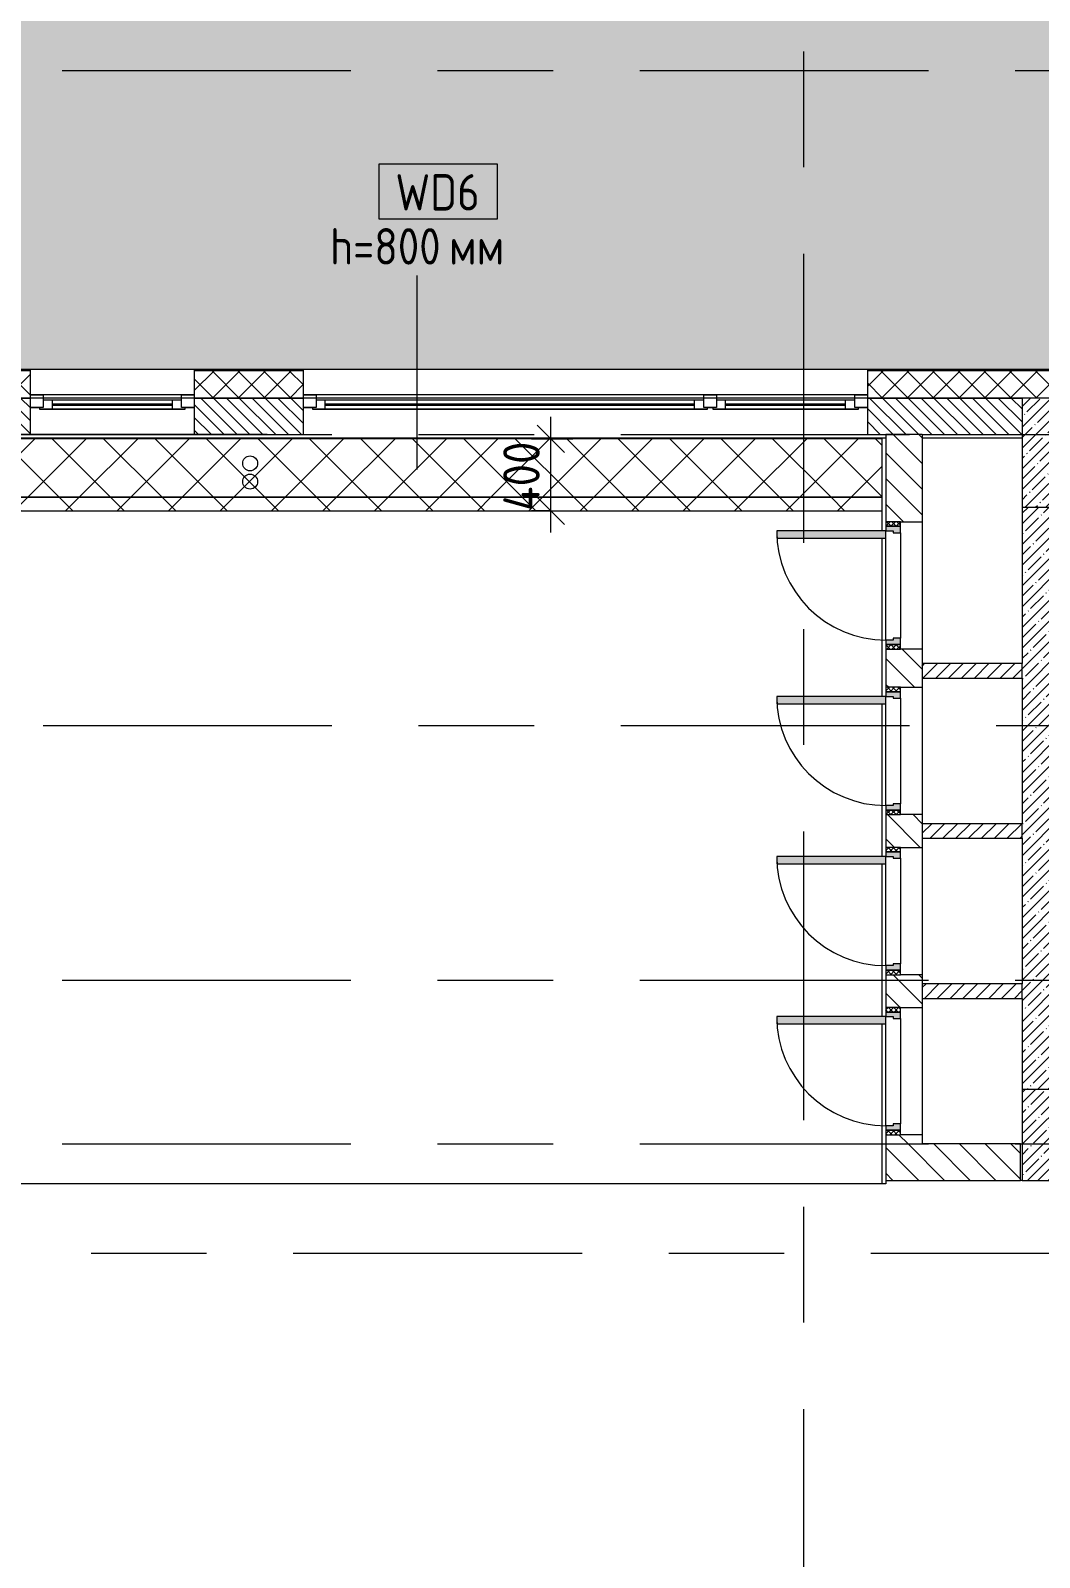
# Model space of a CAD drawing. Header units: millimetres. Extents: x 2623 to 211276, y -8553 to 29000.
# Drawn here: x 31578 to 37124, y 8827 to 17220 of the extents above; entities that cross this region are included whole.
import ezdxf

# ---------------------------------------------------------------- set-up
doc = ezdxf.new("R2010")
doc.units = ezdxf.units.MM
doc.linetypes.add('Осевая', pattern=[3175, 635, -476.25, 1587.5, -476.25])
for name, color, linetype, lineweight in [('A-ANNO-DIMS', 7, 'Continuous', 9), ('A-ANNO-DIMS-100', 7, 'Continuous', 9), ('A-DETL', 7, 'Continuous', 9), ('A-GLAZ', 7, 'Continuous', 9), ('A-WALL', 7, 'Continuous', 9), ('A-WALL-1', 7, 'Continuous', 13), ('A-WALL-IDEN', 7, 'Continuous', 9), ('I-WALL', 7, 'Continuous', 9), ('S-COLS', 7, 'Continuous', 9), ('Оси-2', 7, 'Осевая', 9)]:
    doc.layers.add(name, color=color, linetype=linetype, lineweight=lineweight)
for name, color, linetype, lineweight, true_color in [('A-DETL-GENF-4', 7, 'Continuous', 9, 0xd4d4d4), ('A-DOOR-1', 7, 'Continuous', 9, 0xaaaaaa), ('A-DOOR-2', 7, 'Continuous', 9, 0xe2e2e2), ('A-DOOR-FRAM-1', 7, 'Continuous', 9, 0xe2e2e2), ('A-DOOR-FRAM-2', 7, 'Continuous', 9, 0xaaaaaa), ('A-FLOR-1', 7, 'Continuous', 9, 0xaaaaaa), ('A-WALL-2', 7, 'Continuous', 9, 0xff80c0)]:
    doc.layers.add(name, color=color, linetype=linetype, lineweight=lineweight, true_color=true_color)
doc.styles.add('GOST Common_6', font='GOST_Common.ttf', dxfattribs={"width": 0.9, "height": 200})
doc.styles.add('ISOCPEUR', font='isocpeur.ttf', dxfattribs={"width": 0.9, "height": 250})
doc.styles.add('ISOCPEUR_1', font='isocpeur.ttf', dxfattribs={"width": 0.9, "height": 200})
doc.dimstyles.new('ISO-2_0_0_9К_Средний_округл2_1', dxfattribs={"dimscale": 304.8, "dimtxt": 199.196235, "dimasz": 0.492126, "dimexe": 0.393701, "dimexo": 0, "dimgap": 0, "dimtad": 1, "dimdec": 0, "dimrnd": 10, "dimzin": 0, "dimdsep": 46, "dimtxsty": 'ISOCPEUR_1', "dimblk1": 'OBLIQUE', "dimblk2": 'OBLIQUE', "dimsah": 1, "dimcen": 0.09, "dimdle": 0.393701, "dimazin": 0, "dimtfac": 1, "dimtdec": 4, "dimtix": 1, "dimtmove": 0, "dimatfit": 3, "dimfxl": 1, "dimtvp": 1, "dimtolj": 1, "dimtzin": 0, "dimarcsym": 2})
doc.dimstyles.new('ISO-2_5_0_9К_БОЛЬШОЙ', dxfattribs={"dimscale": 304.8, "dimtxt": 248.995294, "dimasz": 0.492126, "dimexe": 0.393701, "dimexo": 0.984252, "dimgap": 0, "dimtad": 1, "dimdec": 0, "dimrnd": 10, "dimzin": 0, "dimdsep": 46, "dimtxsty": 'ISOCPEUR', "dimblk1": 'OBLIQUE', "dimblk2": 'OBLIQUE', "dimsah": 1, "dimcen": 0.09, "dimdle": 0.393701, "dimazin": 0, "dimtfac": 1, "dimtdec": 4, "dimtix": 1, "dimtmove": 0, "dimatfit": 3, "dimfxl": 1, "dimtvp": 1, "dimtolj": 1, "dimtzin": 0, "dimarcsym": 2})
pattern_1 = [(135, (23318.38, 0), (-70.7107, -70.7107), [])]
pattern_2 = [(45, (23318.383, 0), (-35.35534, 35.35534), [])]
pattern_3 = [(45, (27406.78, 11912.37), (-141.4214, 141.4214), []), (135, (27406.78, 11912.37), (-141.4214, -141.4214), [])]

# ---------------------------------------------------------------- blocks, each defined once
blk = doc.blocks.new('BSC_Колонна _Прямоугольная - 600х600-V3-План монтажа стен и перегородок 3 этажа в осях 1-12')
at = {"layer": 'S-COLS'}
h = blk.add_hatch(dxfattribs=at)
h.set_pattern_fill('FP_7', color=256, style=0, pattern_type=2)
h.set_pattern_definition([(45, (-14010, -14900), (-57.02463, 57.02463), []), (45, (-13952.975, -14900), (-57.02463, 57.02463), [100.806, -20.161, 3.353, -16.808])])
h.paths.add_polyline_path([(-300, -300), (300, -300), (300, 300), (-300, 300), (-300, 111.5)])
for p, q in [((300, 300), (-300, 300)), ((-300, 300), (-300, -300)), ((300, -300), (300, 300)), ((-300, -300), (300, -300))]:
    blk.add_line(p, q, dxfattribs=at)
blk = doc.blocks.new('120_Окно_СКБ_2Ст - 120_Окно_СКБ_2Ст 3100х2500 _мал_створка слева_ 2-22446355-План монтажа стен и перегородок 3 этажа в осях 1-12')
at = {"layer": 'A-GLAZ'}
for p, q in [((-1550, -127), (-1550, -57)), ((-1550, -57), (-1480, -57)), ((1550, -57), (-1550, -57)), ((-1480, -57), (-1480, -127)), ((650, -127), (650, -57)), ((650, -57), (720, -57)), ((720, -57), (720, -127)), ((1480, -127), (1480, -57)), ((1480, -57), (1550, -57)), ((1550, -57), (1550, -127)), ((-1480, -127), (-1550, -127)), ((-1550, -127), (-1500, -127)), ((-1480, -127), (-1500, -127)), ((-1500, -127), (-1500, -137)), ((-1500, -137), (670, -137)), ((670, -137), (-1500, -137)), ((650, -87), (-1480, -87)), ((-1480, -87), (-1480, -127)), ((-1430, -137), (-1430, -87)), ((-1430, -107), (600, -107)), ((600, -117), (-1430, -117)), ((600, -137), (600, -87)), ((650, -127), (650, -87)), ((720, -127), (650, -127)), ((670, -127), (650, -127)), ((670, -127), (700, -127)), ((670, -137), (670, -127)), ((720, -127), (700, -127)), ((700, -127), (700, -137)), ((700, -137), (1500, -137)), ((1500, -137), (700, -137)), ((1480, -87), (720, -87)), ((720, -87), (720, -127)), ((770, -137), (770, -87)), ((770, -107), (1430, -107)), ((1430, -117), (770, -117)), ((1430, -137), (1430, -87)), ((1480, -127), (1480, -87)), ((1550, -127), (1480, -127)), ((1500, -127), (1480, -127)), ((1500, -127), (1550, -127)), ((1500, -137), (1500, -127))]:
    blk.add_line(p, q, dxfattribs=at)
blk = doc.blocks.new('BSC_Колонна _Прямоугольная - 500х500-V16-План монтажа стен и перегородок 3 этажа в осях 1-12')
at = {"layer": 'S-COLS'}
h = blk.add_hatch(dxfattribs=at)
h.set_pattern_fill('FP_26', color=256, style=0, pattern_type=2)
h.set_pattern_definition([(45, (-13960, -11150), (-57.02463, 57.02463), []), (45, (-13902.975, -11150), (-57.02463, 57.02463), [100.806, -20.161, 3.353, -16.808])])
h.paths.add_polyline_path([(-250, -250), (250, -250), (250, 250), (-250, 250)])
for p, q in [((250, 250), (-250, 250)), ((-250, 250), (-250, -250)), ((250, -250), (250, 250)), ((-250, -250), (250, -250))]:
    blk.add_line(p, q, dxfattribs=at)
blk = doc.blocks.new('110_Дверь_СКБ_1Ст - д-18 700x2100h_Технический шкаф ЭОМ и СС-23257539-План монтажа стен и перегородок 3 этажа в осях 1-12')
at = {"layer": 'A-DOOR-1'}
h = blk.add_hatch(dxfattribs=at)
h.set_pattern_fill('FP_31', color=256, style=0, pattern_type=2)
h.set_pattern_definition([(135, (1951.41, 164.685), (-14.14214, -14.14214), []), (225, (1951.41, 164.685), (14.14214, -14.14214), [])])
h.paths.add_polyline_path([(337.5, 20), (362.5, 20), (362.5, 100), (337.5, 100)])
at = {"layer": 'A-DOOR-2'}
h = blk.add_hatch(color=256, dxfattribs=at)
h.paths.add_polyline_path([(-312.5, 100), (-312.5, 20), (-277.5, 20), (-277.5, 60), (-287.5, 60), (-287.5, 100)])
h.paths.add_polyline_path([(302.5, 20), (337.5, 20), (337.5, 100), (312.5, 100), (312.5, 60), (302.5, 60)])
at = {"layer": 'A-DOOR-FRAM-1'}
blk.add_hatch(color=256, dxfattribs=at).paths.add_polyline_path([(272.5, 135.2), (272.5, 100), (312.5, 100), (312.5, 700), (272.5, 700)])
at = {"layer": 'A-DOOR-FRAM-2'}
h = blk.add_hatch(dxfattribs=at)
h.set_pattern_fill('FP_32', color=256, style=0, pattern_type=2)
h.set_pattern_definition([(45, (-171.384, 164.685), (-14.1421, 14.1421), []), (135, (-171.384, 164.685), (-14.1421, -14.1421), [])])
h.paths.add_polyline_path([(-337.5, 20), (-312.5, 20), (-312.5, 100), (-337.5, 100)])
at = {"layer": 'A-DOOR-1'}
for p, q in [((312.5, 700), (272.5, 700)), ((272.5, 700), (272.5, 100)), ((312.5, 100), (312.5, 700)), ((272.5, 100), (312.5, 100))]:
    blk.add_line(p, q, dxfattribs=at)
blk.add_arc((312.5, 100), 600, 90, 180, dxfattribs=at)
at = {"layer": 'A-DOOR-FRAM-2'}
for p, q in [((-312.5, 100), (-337.5, 100)), ((-337.5, 100), (-337.5, 20)), ((-287.5, 100), (-312.5, 100)), ((-312.5, 100), (-312.5, 20)), ((-312.5, 20), (-312.5, 100)), ((-287.5, 60), (-287.5, 100)), ((-287.5, 100), (272.5, 100)), ((312.5, 100), (312.5, 60)), ((337.5, 100), (312.5, 100)), ((337.5, 20), (337.5, 100)), ((362.5, 100), (337.5, 100)), ((337.5, 100), (337.5, 20)), ((362.5, 20), (362.5, 100)), ((-337.5, 20), (-312.5, 20)), ((-312.5, 20), (-277.5, 20)), ((-277.5, 60), (-287.5, 60)), ((-277.5, 20), (-277.5, 60)), ((302.5, 20), (-277.5, 20)), ((312.5, 60), (302.5, 60)), ((302.5, 60), (302.5, 20)), ((302.5, 20), (337.5, 20)), ((337.5, 20), (362.5, 20))]:
    blk.add_line(p, q, dxfattribs=at)
blk = doc.blocks.new('120_Окно_СКБ_1Ст - 120_Окно_СКБ_1Ст 900х2500_h_-20664874-План монтажа стен и перегородок 3 этажа в осях 1-12')
at = {"layer": 'A-GLAZ'}
for p, q in [((-450, -127), (-450, -57)), ((-450, -57), (-380, -57)), ((450, -57), (-450, -57)), ((-380, -57), (-380, -127)), ((380, -127), (380, -57)), ((380, -57), (450, -57)), ((450, -57), (450, -127)), ((-380, -127), (-450, -127)), ((-450, -127), (-400, -127)), ((-380, -127), (-400, -127)), ((-400, -127), (-400, -137)), ((-400, -137), (400, -137)), ((400, -137), (-400, -137)), ((380, -87), (-380, -87)), ((-380, -87), (-380, -127)), ((-330, -137), (-330, -87)), ((-330, -107), (330, -107)), ((330, -117), (-330, -117)), ((330, -137), (330, -87)), ((380, -127), (380, -87)), ((450, -127), (380, -127)), ((400, -127), (380, -127)), ((400, -127), (450, -127)), ((400, -137), (400, -127))]:
    blk.add_line(p, q, dxfattribs=at)
blk = doc.blocks.new('Зашивка приборов отопления34 - Зашивка приборов отопления-33324488-План монтажа стен и перегородок 3 этажа в осях 1-12')
at = {"layer": 'A-WALL-2'}
h = blk.add_hatch(dxfattribs=at)
h.set_pattern_fill('FP_41', color=256, style=0, pattern_type=2)
h.set_pattern_definition(pattern_3)
h.paths.add_polyline_path([(40348, 26567.4), (40348, 26888.4), (34187.8, 26888.4), (34187.8, 26567.4), (40332.9, 26567.4)])
h = blk.add_hatch(dxfattribs=at)
h.set_pattern_fill('FP_41', color=256, style=0, pattern_type=2)
h.set_pattern_definition(pattern_3)
h.paths.add_polyline_path([(40348, 26492.4), (40348, 26567.4), (34187.8, 26567.4), (34187.8, 26492.4), (40332.9, 26492.4)])
for p, q in [((34187.8, 26888.4), (34187.8, 26567.4)), ((40348, 26888.4), (34187.8, 26888.4)), ((40348, 26567.4), (40348, 26888.4)), ((34187.8, 26567.4), (40348, 26567.4)), ((40348, 26567.4), (34187.8, 26567.4)), ((34187.8, 26567.4), (34187.8, 26492.4)), ((40348, 26492.4), (40348, 26567.4)), ((34187.8, 26492.4), (40348, 26492.4))]:
    blk.add_line(p, q, dxfattribs=at)
blk = doc.blocks.new('DIMBLOCK5-План монтажа стен и перегородок 3 этажа в осях 1-12')
at = {"layer": 'A-ANNO-DIMS-100', "lineweight": 20}
for p, q in [((20081.4, 17000), (20006.4, 17075)), ((20081.4, 17000), (20156.4, 16925)), ((20081.4, 15000), (20006.4, 15075)), ((20081.4, 15000), (20156.4, 14925))]:
    blk.add_line(p, q, dxfattribs=at)
at = {"layer": 'A-ANNO-DIMS-100'}
for p, q in [((19887.4, 17000), (20201.4, 17000)), ((20081.4, 17000), (19887.4, 17000)), ((20081.4, 17000), (20081.4, 15000)), ((32879, 15000), (19961.4, 15000)), ((20081.4, 15000), (32879, 15000))]:
    blk.add_line(p, q, dxfattribs=at)
at = {"layer": 'A-ANNO-DIMS-100', "color": 0, "insert": (19754.7, 15684), "char_height": 250, "width": 758.478, "attachment_point": 1, "rotation": 90, "line_spacing_factor": 1.149209, "style": 'ISOCPEUR'}
blk.add_mtext('2000', dxfattribs=at)
blk = doc.blocks.new('_Oblique')
at = {"color": 0, "linetype": 'ByBlock', "lineweight": -2}
blk.add_line((-0.5, -0.5), (0.5, 0.5), dxfattribs=at)
blk = doc.blocks.new('DIMBLOCK6-План монтажа стен и перегородок 3 этажа в осях 1-12')
at = {"layer": 'A-ANNO-DIMS-100', "lineweight": 20}
for p, q in [((20081.4, 15000), (20006.4, 15075)), ((20081.4, 15000), (20156.4, 14925)), ((20081.4, 13400), (20006.4, 13475)), ((20081.4, 13400), (20156.4, 13325))]:
    blk.add_line(p, q, dxfattribs=at)
at = {"layer": 'A-ANNO-DIMS-100'}
for p, q in [((32879, 15000), (19961.4, 15000)), ((20081.4, 15000), (20081.4, 13400)), ((20081.4, 15000), (32879, 15000)), ((19887.4, 13400), (20201.4, 13400)), ((20081.4, 13400), (19887.4, 13400))]:
    blk.add_line(p, q, dxfattribs=at)
at = {"layer": 'A-ANNO-DIMS-100', "color": 0, "insert": (19754.7, 13905.5), "char_height": 250, "width": 706.764, "attachment_point": 1, "rotation": 90, "line_spacing_factor": 1.149209, "style": 'ISOCPEUR'}
blk.add_mtext('1600', dxfattribs=at)
blk = doc.blocks.new('М_стена2 - Типоразмер-30678229-План монтажа стен и перегородок 3 этажа в осях 1-12')
at = {"layer": 'A-WALL-IDEN'}
for p, q in [((3.258, 1.523), (-3.273, 1.523)), ((-3.273, 1.523), (-3.273, -1.477)), ((3.258, -1.477), (3.258, 1.523)), ((-3.273, -1.477), (3.258, -1.477))]:
    blk.add_line(p, q, dxfattribs=at)
blk = doc.blocks.new('DIMBLOCK28-План монтажа стен и перегородок 3 этажа в осях 1-12')
at = {"layer": 'A-ANNO-DIMS-100', "lineweight": 20}
for p, q in [((34438.2, 14976), (34363.2, 15051)), ((34438.2, 14976), (34513.2, 14901)), ((34438.2, 14580), (34363.2, 14655)), ((34438.2, 14580), (34513.2, 14505))]:
    blk.add_line(p, q, dxfattribs=at)
at = {"layer": 'A-ANNO-DIMS-100'}
for p, q in [((34438.2, 14460), (34438.2, 15096)), ((34332.1, 14976), (34558.2, 14976)), ((34438.2, 14976), (34332.1, 14976)), ((34332.1, 14580), (34558.2, 14580)), ((34438.2, 14580), (34332.1, 14580))]:
    blk.add_line(p, q, dxfattribs=at)
at = {"layer": 'A-ANNO-DIMS-100', "color": 0, "insert": (34176.9, 14578.8), "char_height": 200, "width": 478.071, "attachment_point": 1, "rotation": 90, "line_spacing_factor": 1.149209, "style": 'ISOCPEUR_1'}
blk.add_mtext('400', dxfattribs=at)

msp = doc.modelspace()

# ---------------------------------------------------------------- hatches: boundary and pattern name
at = {"layer": 'A-DETL-GENF-4'}
msp.add_hatch(color=256, dxfattribs=at).paths.add_polyline_path([(23050.4, 14774.9), (23050.4, 15358), (61606, 15358), (61606, 23799.7), (61926.2, 23799.7), (61926.2, 23888.3), (57246.5, 23888.3), (57246.5, 27398.1), (20909.3, 27398.1), (20909.3, 14774.9), (22922.1, 14774.9)])
at = {"layer": 'A-WALL'}
h = msp.add_hatch(dxfattribs=at)
h.set_pattern_fill('FP_12', color=256, style=0, pattern_type=2)
h.set_pattern_definition([(45, (23318.38, 0), (-70.71068, 70.71068), []), (135, (23318.38, 0), (-70.71068, -70.71068), [])])
h.paths.add_polyline_path([(61605.2, 15200), (61606, 15200), (61605.2, 15350), (61128.4, 15350), (61128.4, 15200), (61284.1, 15200)])
h.paths.add_polyline_path([(58073.9, 15200), (58728.4, 15200), (58728.4, 15350), (57978.4, 15350), (57978.4, 15200)])
h.paths.add_polyline_path([(55428.4, 15200), (55428.4, 15350), (53335.4, 15349), (53335.4, 15288), (53332.4, 15285), (52558.4, 15285), (52555.4, 15288), (52554.6, 15350), (48928.6, 15349), (48928.6, 15288), (48924.8, 15285), (47751.6, 15285), (47748.6, 15288), (47747.9, 15350), (43108.4, 15349), (43108.4, 15288), (43105.4, 15285), (42331.4, 15285), (42328.4, 15288), (42327.6, 15350), (38101.4, 15349), (38100.3, 15285.7), (38098.4, 15285), (37922, 15286.1), (37921.4, 15288), (37920.6, 15350), (36178.4, 15350), (36178.4, 15200), (54221.7, 15200)])
h.paths.add_polyline_path([(33078.4, 15200), (33078.4, 15350), (32478.4, 15350), (32478.4, 15200), (33034.3, 15200)])
h.paths.add_polyline_path([(31578.4, 15200), (31578.4, 15350), (30978.4, 15350), (30978.4, 15200), (31108.1, 15200)])
h.paths.add_polyline_path([(29824.1, 15200), (30078.4, 15200), (30078.4, 15350), (23358.4, 15350), (23358.4, 15293), (23208.4, 15293), (23208.4, 15200), (29478.4, 15200)])
h.paths.add_polyline_path([(57078.4, 15200), (57078.4, 15350), (56928.4, 15350), (56928.4, 15200)])
h.paths.add_polyline_path([(56468.8, 15200), (56558.4, 15200), (56558.4, 15350), (56328.4, 15350), (56328.4, 15200)])
h = msp.add_hatch(dxfattribs=at)
h.set_pattern_fill('FP_10', color=256, style=0, pattern_type=2)
h.set_pattern_definition([(135, (23318.383, 0), (-35.35534, -35.35534), [])])
h.paths.add_polyline_path([(32478.4, 15000), (33078.4, 15000), (33078.4, 15200), (32478.4, 15200), (32478.4, 15011.5)])
h.paths.add_polyline_path([(31108.1, 15000), (31578.4, 15000), (31578.4, 15200), (30978.4, 15200), (30978.4, 15000)])
h.paths.add_polyline_path([(36244.5, 15000), (37028.4, 15000), (37028.4, 15200), (36178.4, 15200), (36178.4, 15000)])
h.paths.add_polyline_path([(27978.4, 15000), (29478.4, 15000), (29478.4, 15200), (27978.4, 15200)])
at = {"layer": 'I-WALL'}
h = msp.add_hatch(dxfattribs=at)
h.set_pattern_fill('FP_11', color=256, style=0, pattern_type=2)
h.set_pattern_definition(pattern_1)
h.paths.add_polyline_path([(36279.6, 11100), (36479.6, 11100), (36479.6, 11150), (36279.6, 11150)])
h.paths.add_polyline_path([(36479.6, 11850), (36479.6, 12030), (36279.6, 12030), (36279.6, 11850), (36359.6, 11850)])
h.paths.add_polyline_path([(36359.6, 12730), (36479.6, 12730), (36479.6, 12910), (36279.6, 12910), (36279.6, 12730)])
h.paths.add_polyline_path([(36479.6, 13610), (36479.6, 13819.9), (36279.6, 13819.9), (36279.6, 13610), (36359.6, 13610)])
h.paths.add_polyline_path([(36359.6, 14519.9), (36479.6, 14519.9), (36479.6, 15000), (36279.6, 15000), (36279.6, 14519.9)])
h = msp.add_hatch(dxfattribs=at)
h.set_pattern_fill('FP_13', color=256, style=0, pattern_type=2)
h.set_pattern_definition([(45, (23318.38, 0), (-57.02463, 57.02463), []), (45, (23375.41, 0), (-57.02463, 57.02463), [100.806, -20.161, 3.353, -16.808])])
h.paths.add_polyline_path([(37029.4, 11400), (37249.4, 11400), (37249.4, 14600), (37029.4, 14600), (37029.4, 11900)])
h = msp.add_hatch(dxfattribs=at)
h.set_pattern_fill('FP_25', color=256, style=0, pattern_type=2)
h.set_pattern_definition(pattern_2)
h.paths.add_polyline_path([(37029.4, 13660), (37029.4, 13740), (36479.6, 13740), (36479.6, 13660)])
h = msp.add_hatch(dxfattribs=at)
h.set_pattern_fill('FP_25', color=256, style=0, pattern_type=2)
h.set_pattern_definition(pattern_2)
h.paths.add_polyline_path([(37029.4, 12780), (37029.4, 12860), (36479.6, 12860), (36479.6, 12780)])
h = msp.add_hatch(dxfattribs=at)
h.set_pattern_fill('FP_25', color=256, style=0, pattern_type=2)
h.set_pattern_definition(pattern_2)
h.paths.add_polyline_path([(37029.4, 11900), (37029.4, 11980), (36479.6, 11980), (36479.6, 11900)])
h = msp.add_hatch(dxfattribs=at)
h.set_pattern_fill('FP_11', color=256, style=0, pattern_type=2)
h.set_pattern_definition(pattern_1)
h.paths.add_polyline_path([(37019.4, 10900), (37019.4, 11100), (36279.6, 11100), (36279.6, 10900)])

# ---------------------------------------------------------------- linework, layer by layer
at = {"layer": 'A-DETL'}
msp.add_line((23050.4, 15358), (61605.2, 15358), dxfattribs=at)
for centre in [(32785.4, 14840.7), (32785.4, 14740.7)]:
    msp.add_circle(centre, 41, dxfattribs=at)
at = {"layer": 'A-FLOR-1'}
for p, q in [((36259.6, 14976), (36259.6, 14980)), ((36259.6, 14469.9), (36259.6, 14580)), ((36259.6, 13560), (36259.6, 14429.9)), ((36259.6, 12680), (36259.6, 13520)), ((36259.6, 11800), (36259.6, 12640)), ((36259.6, 10880), (36259.6, 11760)), ((36279.6, 10880), (23654.4, 10880)), ((36279.6, 10900), (36279.6, 10880)), ((37028.4, 10900), (37019.4, 10900))]:
    msp.add_line(p, q, dxfattribs=at)
at = {"layer": 'A-WALL'}
for p, q in [((31578.4, 15000), (31578.4, 15358)), ((32478.4, 15358), (32478.4, 15000)), ((33078.4, 15000), (33078.4, 15358)), ((36178.4, 15358), (36178.4, 15000)), ((32478.4, 15200), (31578.4, 15200)), ((36178.4, 15200), (33078.4, 15200)), ((30978.4, 15000), (31578.4, 15000)), ((32478.4, 15000), (33078.4, 15000)), ((36178.4, 15000), (36279.6, 15000)), ((36479.6, 15000), (37028.4, 15000))]:
    msp.add_line(p, q, dxfattribs=at)
at = {"layer": 'A-WALL-1'}
for p, q in [((31578.4, 15353), (30978.4, 15353)), ((31578.4, 15350), (30978.4, 15350)), ((33078.4, 15353), (32478.4, 15353)), ((33078.4, 15350), (32478.4, 15350)), ((37920.4, 15353), (36178.4, 15353)), ((37921.3, 15350), (36178.4, 15350)), ((31578.4, 15200), (30978.4, 15200)), ((30978.4, 15200), (31578.4, 15200)), ((33078.4, 15200), (32478.4, 15200)), ((32478.4, 15200), (33078.4, 15200)), ((37028.4, 15200), (36178.4, 15200)), ((36178.4, 15200), (37028.4, 15200)), ((36479.6, 15000), (36279.6, 15000)), ((36479.6, 13740), (36479.6, 13660)), ((37029.4, 13660), (37029.4, 13740)), ((36479.6, 12860), (36479.6, 12780)), ((37029.4, 12780), (37029.4, 12860)), ((36479.6, 11980), (36479.6, 11900)), ((37029.4, 11900), (37029.4, 11980))]:
    msp.add_line(p, q, dxfattribs=at)
at = {"layer": 'A-WALL-IDEN'}
msp.add_line((33703.5, 14806.9), (33703.5, 15874.1), dxfattribs=at)
at = {"layer": 'I-WALL'}
for p, q in [((36279.6, 14980), (30078.4, 14980)), ((36279.6, 15000), (36279.6, 14519.9)), ((36479.6, 15000), (36479.6, 13740)), ((37028.4, 14980), (36479.6, 14980)), ((36359.6, 14519.9), (36479.6, 14519.9)), ((37029.4, 14600), (37029.4, 13740)), ((36279.6, 13819.9), (36279.6, 13610)), ((36479.6, 13819.9), (36359.6, 13819.9)), ((37029.4, 13740), (36479.6, 13740)), ((36359.6, 13610), (36479.6, 13610)), ((36479.6, 13660), (36479.6, 12860)), ((36479.6, 13660), (37029.4, 13660)), ((37029.4, 13660), (37029.4, 12860)), ((36279.6, 12910), (36279.6, 12730)), ((36479.6, 12910), (36359.6, 12910)), ((37029.4, 12860), (36479.6, 12860)), ((36479.6, 12780), (36479.6, 11980)), ((36479.6, 12780), (37029.4, 12780)), ((37029.4, 12780), (37029.4, 11980)), ((36359.6, 12730), (36479.6, 12730)), ((36279.6, 12030), (36279.6, 11850)), ((36479.6, 12030), (36359.6, 12030)), ((37029.4, 11980), (36479.6, 11980)), ((36359.6, 11850), (36479.6, 11850)), ((36479.6, 11900), (36479.6, 11100)), ((36479.6, 11900), (37029.4, 11900)), ((37029.4, 11900), (37029.4, 11400)), ((36279.6, 11150), (36279.6, 10900)), ((36479.6, 11150), (36359.6, 11150)), ((37019.4, 11100), (36479.6, 11100)), ((37019.4, 10900), (37019.4, 11100)), ((36279.6, 10900), (37019.4, 10900))]:
    msp.add_line(p, q, dxfattribs=at)
at = {"layer": 'Оси-2'}
for p, q in [((35828.4, 593.7), (35828.4, 24898.1)), ((21115.9, 17000), (59578.4, 17000)), ((21011.3, 15000), (58978.4, 15000)), ((21011.3, 13400), (58978.4, 13400)), ((21115.9, 12000), (58978.4, 12000)), ((21115.9, 11100), (59578.4, 11100)), ((22385.9, 10500), (59578.4, 10500))]:
    msp.add_line(p, q, dxfattribs=at)

# ---------------------------------------------------------------- block references
at = {"layer": 'A-DOOR-1', "rotation": 89.99999999999991}
for p in [(36379.6, 14157.4), (36379.6, 13247.5), (36379.6, 12367.5), (36379.6, 11487.5)]:
    msp.add_blockref('110_Дверь_СКБ_1Ст - д-18 700x2100h_Технический шкаф ЭОМ и СС-23257539-План монтажа стен и перегородок 3 этажа в осях 1-12', p, dxfattribs=at)
at = {"layer": 'A-GLAZ'}
for name, p in [('120_Окно_СКБ_1Ст - 120_Окно_СКБ_1Ст 900х2500_h_-20664874-План монтажа стен и перегородок 3 этажа в осях 1-12', (32028.4, 15275)), ('120_Окно_СКБ_2Ст - 120_Окно_СКБ_2Ст 3100х2500 _мал_створка слева_ 2-22446355-План монтажа стен и перегородок 3 этажа в осях 1-12', (34628.4, 15275))]:
    msp.add_blockref(name, p, dxfattribs=at)
at = {"layer": 'A-WALL-2'}
msp.add_blockref('Зашивка приборов отопления34 - Зашивка приборов отопления-33324488-План монтажа стен и перегородок 3 этажа в осях 1-12', (-4088.4, -11912.4), dxfattribs=at)
at = {"layer": 'A-WALL-IDEN', "xscale": 99.99999999999993, "yscale": 99.99999999999993, "zscale": 99.99999999999993}
msp.add_blockref('М_стена2 - Типоразмер-30678229-План монтажа стен и перегородок 3 этажа в осях 1-12', (33820.1, 16332.5), dxfattribs=at)
at = {"layer": 'S-COLS'}
for name, p in [('BSC_Колонна _Прямоугольная - 600х600-V3-План монтажа стен и перегородок 3 этажа в осях 1-12', (37328.4, 14900)), ('BSC_Колонна _Прямоугольная - 500х500-V16-План монтажа стен и перегородок 3 этажа в осях 1-12', (37278.4, 11150))]:
    msp.add_blockref(name, p, dxfattribs=at)

# ---------------------------------------------------------------- texts
at = {"layer": 'A-WALL-IDEN', "char_height": 200, "attachment_point": 1, "style": 'GOST Common_6'}
for s, insert, width in [('WD6', (33583.6, 16430.6), 584.43), ('h=800', (33224.3, 16133.6), 793.671), ('мм', (33879.1, 16133.6), 360.759)]:
    msp.add_mtext(s, dxfattribs=dict(at, insert=insert, width=width))

# ---------------------------------------------------------------- dimensions: what is measured, and where the dimension line sits
at = {"layer": 'A-ANNO-DIMS'}
for base, p1, p2, dimstyle, override, picture, middle in [((20081.4, 15000), (20187.4, 17000), (33179, 15000), 'ISO-2_5_0_9К_БОЛЬШОЙ', {"dimpost": '<>', "dimfxl": 13144.637034}, 'DIMBLOCK5-План монтажа стен и перегородок 3 этажа в осях 1-12', (19956.4, 16000)), ((20081.4, 13400), (33179, 15000), (20187.4, 13400), 'ISO-2_5_0_9К_БОЛЬШОЙ', {"dimpost": '<>', "dimfxl": 13089.747226}, 'DIMBLOCK6-План монтажа стен и перегородок 3 этажа в осях 1-12', (19956.4, 14200)), ((34438.2, 14976), (34332.1, 14580), (34332.1, 14976), 'ISO-2_0_0_9К_Средний_округл2_1', {"dimpost": '<>', "dimfxl": 396}, 'DIMBLOCK28-План монтажа стен и перегородок 3 этажа в осях 1-12', (34338.2, 14778))]:
    dim = msp.add_linear_dim(base=base, p1=p1, p2=p2, angle=90, dimstyle=dimstyle, override=override, dxfattribs=at)
    dim.commit()
    dim.dimension.update_dxf_attribs({"geometry": picture, "text_midpoint": middle})

doc.saveas('drawing.dxf')
